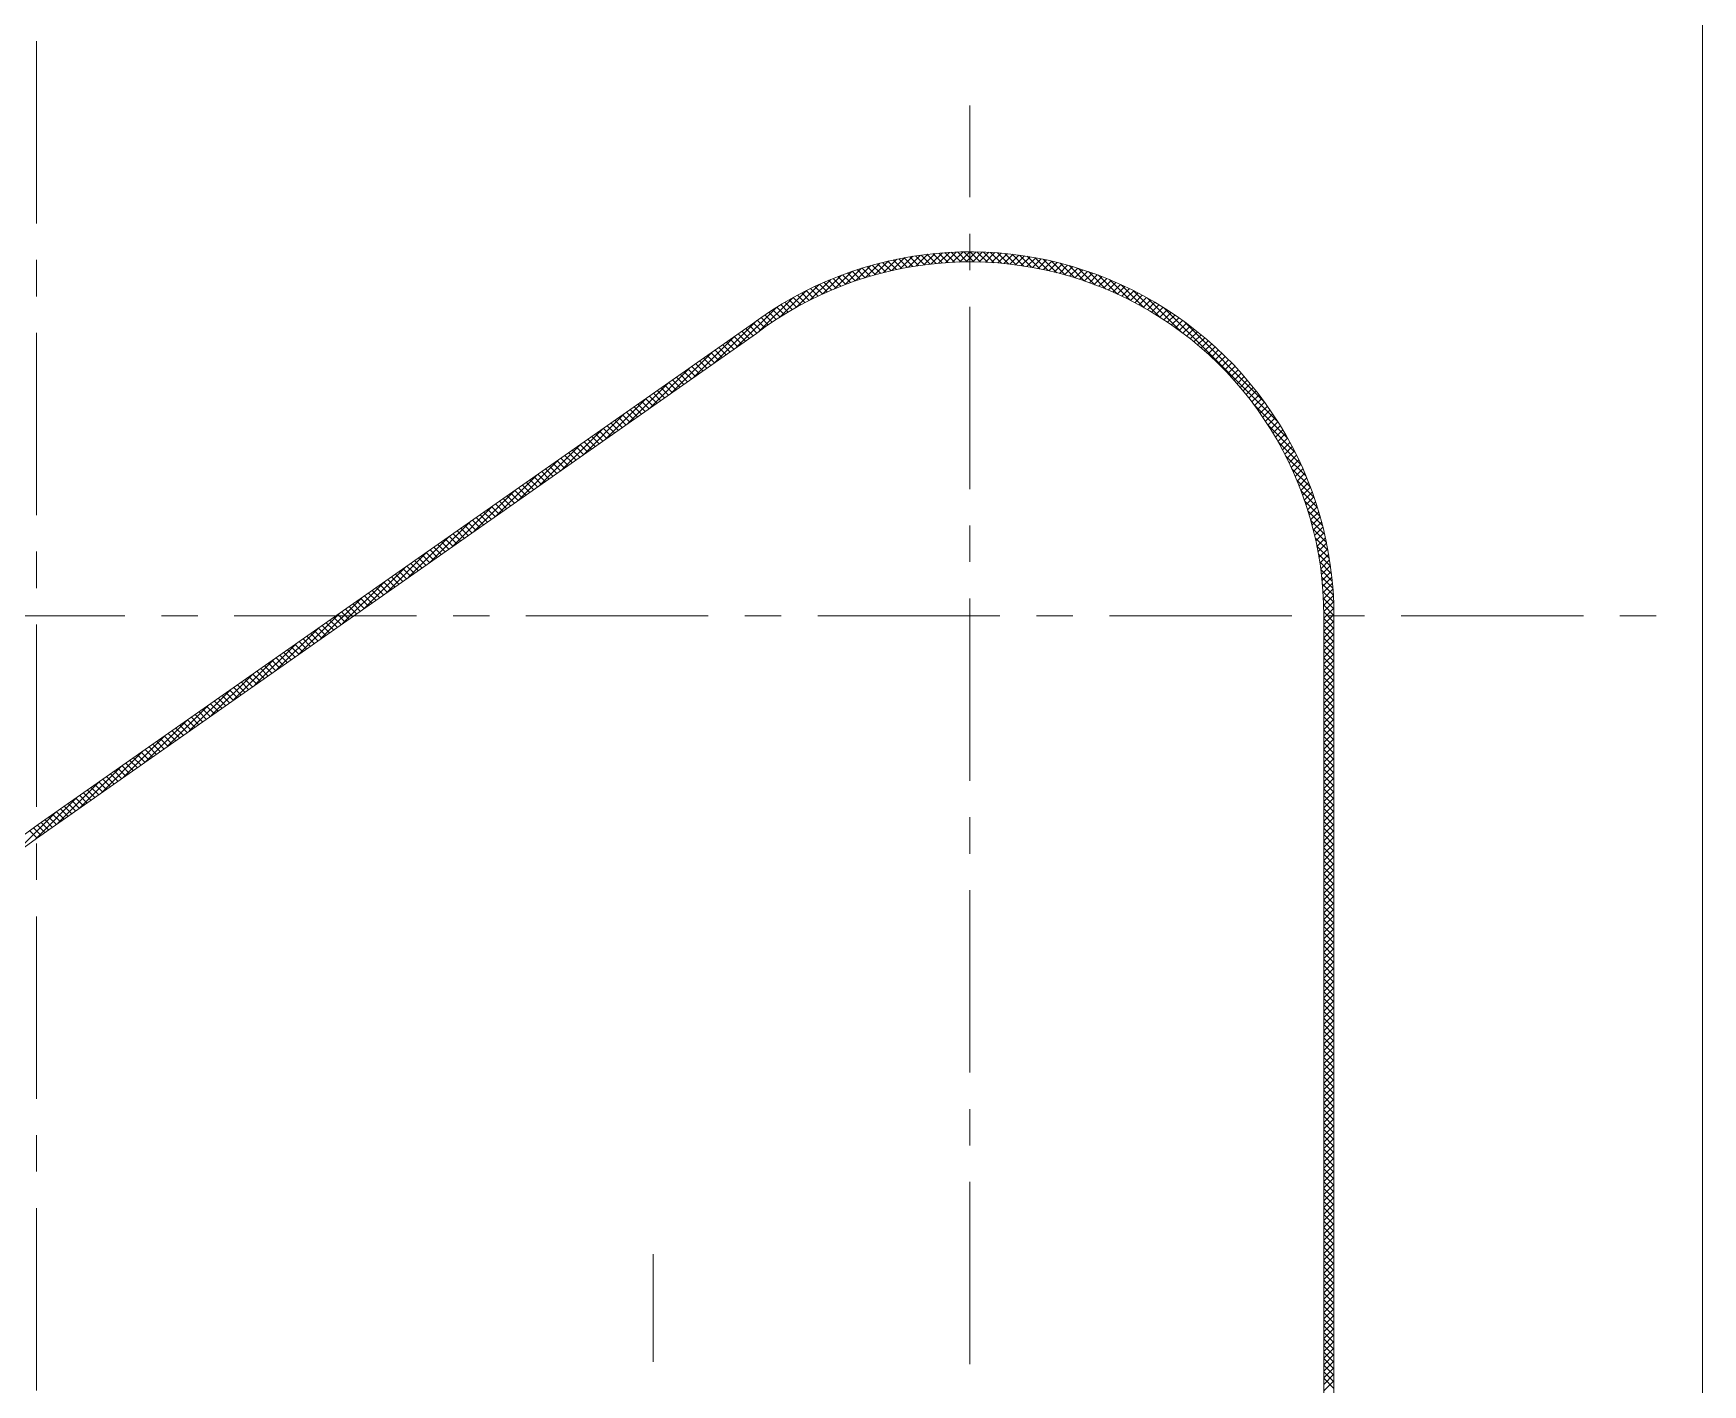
# Model space of a CAD drawing. Header units: millimetres. Extents: x -394 to 6212, y -2458 to 809.
# Drawn here: x 4727.5 to 4750.39, y -1843.38 to -1824.85 of the extents above; entities that cross this region are included whole.
import ezdxf

# ---------------------------------------------------------------- set-up
doc = ezdxf.new("R2010")
doc.units = ezdxf.units.MM
doc.linetypes.add('CENTERX2', pattern=[4, 2.5, -0.5, 0.5, -0.5])
for name, color, linetype, lineweight, true_color in [('1', 1, 'Continuous', 18, 0xff0000), ('2', 2, 'Continuous', 18, 0xffff00), ('3', 3, 'CENTERX2', 18, 0x00ff00)]:
    doc.layers.add(name, color=color, linetype=linetype, lineweight=lineweight, true_color=true_color)

msp = doc.modelspace()

# ---------------------------------------------------------------- linework, layer by layer
at = {"layer": '1'}
for p, q in [((4750.39476, -1823.93368), (4750.39476, -1889.18445)), ((4737.33536, -1828.85615), (4727.57173, -1835.69914)), ((4737.42102, -1828.96487), (4727.54609, -1835.88863)), ((4745.20068, -1832.83929), (4745.20068, -1880.27884)), ((4745.33907, -1832.83929), (4745.33907, -1880.27884)), ((4727.57173, -1835.69914), (4722.05713, -1839.6953)), ((4727.54609, -1835.88863), (4722.11515, -1839.82416))]:
    msp.add_line(p, q, dxfattribs=at)
for radius, end in [(4.99298, 127.084465), (4.85459, 127.051655)]:
    msp.add_arc((4740.34609, -1832.83929), radius, 0, end, dxfattribs=at)
at = {"layer": '2'}
for p, q in [((4739.03845, -1828.16412), (4739.22991, -1827.97266)), ((4739.16075, -1828.13163), (4739.3446, -1827.94777)), ((4739.33918, -1828.09026), (4739.22314, -1827.97422)), ((4739.27868, -1828.10349), (4739.45587, -1827.9263)), ((4739.41378, -1828.07506), (4739.29657, -1827.95785)), ((4739.4894, -1828.06088), (4739.37097, -1827.94245)), ((4739.39276, -1828.07922), (4739.56405, -1827.90793)), ((4739.56609, -1828.04776), (4739.44636, -1827.92804)), ((4739.50339, -1828.05839), (4739.66941, -1827.89237)), ((4739.64387, -1828.03575), (4739.52278, -1827.91465)), ((4739.7228, -1828.02487), (4739.60025, -1827.90232)), ((4739.6109, -1828.04068), (4739.77219, -1827.87939)), ((4739.80291, -1828.01518), (4739.67882, -1827.89109)), ((4739.71558, -1828.02581), (4739.87258, -1827.86881)), ((4739.88425, -1828.00671), (4739.75853, -1827.88099)), ((4739.81765, -1828.01354), (4739.97076, -1827.86043)), ((4739.96686, -1827.99953), (4739.83941, -1827.87208)), ((4739.91733, -1828.00366), (4740.06688, -1827.85412)), ((4740.05082, -1827.99368), (4739.92153, -1827.86439)), ((4740.13617, -1827.98923), (4740.00491, -1827.85797)), ((4740.01478, -1827.99601), (4740.16106, -1827.84973)), ((4740.223, -1827.98625), (4740.08964, -1827.85289)), ((4740.11017, -1827.99043), (4740.25343, -1827.84716)), ((4740.31136, -1827.98482), (4740.17576, -1827.84921)), ((4740.20362, -1827.98678), (4740.3441, -1827.8463)), ((4740.40136, -1827.98501), (4740.26334, -1827.84699)), ((4740.29524, -1827.98496), (4740.43314, -1827.84706)), ((4740.49307, -1827.98692), (4740.35246, -1827.84631)), ((4740.38516, -1827.98485), (4740.52065, -1827.84935)), ((4740.58661, -1827.99065), (4740.4432, -1827.84725)), ((4740.47344, -1827.98636), (4740.6067, -1827.85311)), ((4740.68209, -1827.99633), (4740.53566, -1827.8499)), ((4740.56019, -1827.98942), (4740.69135, -1827.85825)), ((4740.77965, -1828.00409), (4740.62994, -1827.85438)), ((4740.64548, -1827.99393), (4740.77468, -1827.86473)), ((4740.87944, -1828.01408), (4740.72615, -1827.86079)), ((4740.72937, -1827.99985), (4740.85673, -1827.87248)), ((4740.81192, -1828.00709), (4740.93756, -1827.88146)), ((4740.98164, -1828.02647), (4740.82443, -1827.86927)), ((4740.8932, -1828.01562), (4741.01721, -1827.89161)), ((4741.08645, -1828.04148), (4740.92494, -1827.87997)), ((4740.97325, -1828.02537), (4741.09572, -1827.9029)), ((4741.1941, -1828.05933), (4741.02784, -1827.89307)), ((4741.05212, -1828.03631), (4741.17315, -1827.91528)), ((4741.12985, -1828.04838), (4741.24951, -1827.92872)), ((4741.30489, -1828.08032), (4741.13333, -1827.90876)), ((4741.20648, -1828.06155), (4741.32485, -1827.94318)), ((4741.41915, -1828.10477), (4741.24165, -1827.92728)), ((4741.28206, -1828.07577), (4741.3992, -1827.95863)), ((4741.53728, -1828.13311), (4741.35308, -1827.9489)), ((4741.35661, -1828.09103), (4741.47259, -1827.97504)), ((4741.65981, -1828.16583), (4741.46795, -1827.97397)), ((4738.3308, -1828.42276), (4738.58719, -1828.16637)), ((4738.48972, -1828.35364), (4738.72739, -1828.11597)), ((4738.64382, -1828.29293), (4738.53661, -1828.18572)), ((4738.70955, -1828.26886), (4738.60165, -1828.16095)), ((4738.63808, -1828.29508), (4738.86084, -1828.07232)), ((4738.77607, -1828.24558), (4738.66744, -1828.13694)), ((4738.84341, -1828.22311), (4738.73401, -1828.11371)), ((4738.77807, -1828.2449), (4738.98858, -1828.03439)), ((4738.91158, -1828.20148), (4738.80136, -1828.09126)), ((4738.98059, -1828.18069), (4738.86953, -1828.06962)), ((4738.91116, -1828.20161), (4739.1114, -1828.00137)), ((4739.05048, -1828.16077), (4738.93852, -1828.04881)), ((4739.12126, -1828.14175), (4739.00835, -1828.02884)), ((4739.19295, -1828.12364), (4739.07905, -1828.00974)), ((4739.26558, -1828.10647), (4739.15064, -1827.99152)), ((4741.43016, -1828.10728), (4741.54505, -1827.99239)), ((4741.50274, -1828.1245), (4741.61659, -1828.01065)), ((4741.57439, -1828.14265), (4741.68724, -1828.0298)), ((4741.78736, -1828.20358), (4741.58666, -1828.00288)), ((4741.64512, -1828.16172), (4741.75704, -1828.04981)), ((4741.92076, -1828.24718), (4741.7097, -1828.03612)), ((4741.71496, -1828.18168), (4741.82599, -1828.07066)), ((4741.78394, -1828.20251), (4741.89411, -1828.09234)), ((4742.06112, -1828.29773), (4741.8377, -1828.07431)), ((4741.85206, -1828.22419), (4741.96143, -1828.11482)), ((4741.91936, -1828.2467), (4742.02796, -1828.1381)), ((4742.20994, -1828.35675), (4741.97145, -1828.11826)), ((4741.98585, -1828.27001), (4742.09372, -1828.16214)), ((4742.05154, -1828.29412), (4742.15871, -1828.18695)), ((4742.36945, -1828.42645), (4742.11201, -1828.16902)), ((4737.74177, -1828.74238), (4738.10829, -1828.37586)), ((4737.96549, -1828.60847), (4738.28023, -1828.29373)), ((4738.14489, -1828.51242), (4738.04212, -1828.40965)), ((4738.20475, -1828.48248), (4738.10153, -1828.37926)), ((4738.15797, -1828.50578), (4738.43882, -1828.22494)), ((4738.26531, -1828.45323), (4738.1616, -1828.34953)), ((4738.32657, -1828.42469), (4738.22235, -1828.32048)), ((4738.38854, -1828.39686), (4738.28379, -1828.29211)), ((4738.45124, -1828.36976), (4738.34592, -1828.26444)), ((4738.51468, -1828.34339), (4738.40876, -1828.23748)), ((4738.57887, -1828.31778), (4738.47232, -1828.21123)), ((4742.11645, -1828.31901), (4742.22297, -1828.21249)), ((4742.1806, -1828.34466), (4742.28649, -1828.23877)), ((4742.244, -1828.37107), (4742.3493, -1828.26577)), ((4742.54307, -1828.51027), (4742.26083, -1828.22804)), ((4742.30667, -1828.3982), (4742.41139, -1828.29348)), ((4742.36861, -1828.42607), (4742.4728, -1828.32188)), ((4742.73674, -1828.61414), (4742.41999, -1828.29739)), ((4742.42983, -1828.45464), (4742.53351, -1828.35096)), ((4742.49036, -1828.48392), (4742.59355, -1828.38072)), ((4742.55019, -1828.51389), (4742.65293, -1828.41115)), ((4742.9625, -1828.7501), (4742.59269, -1828.38029)), ((4737.14882, -1829.15572), (4737.69845, -1828.60609)), ((4737.4546, -1828.93975), (4737.91776, -1828.47659)), ((4737.7445, -1828.74065), (4737.6443, -1828.64045)), ((4737.79975, -1828.7061), (4737.69925, -1828.60559)), ((4737.85564, -1828.67218), (4737.75482, -1828.57136)), ((4737.91217, -1828.63891), (4737.81101, -1828.53774)), ((4737.96936, -1828.60629), (4737.86782, -1828.50476)), ((4738.0272, -1828.57433), (4737.92528, -1828.47241)), ((4738.0857, -1828.54304), (4737.98338, -1828.44071)), ((4742.60934, -1828.54455), (4742.71164, -1828.44224)), ((4742.66781, -1828.57587), (4742.76971, -1828.47398)), ((4742.72562, -1828.60787), (4742.82713, -1828.50636)), ((4742.78277, -1828.64052), (4742.88392, -1828.53937)), ((4743.25475, -1828.95254), (4742.78433, -1828.48212)), ((4742.83927, -1828.67382), (4742.94008, -1828.57301)), ((4742.89513, -1828.70777), (4742.99562, -1828.60728)), ((4742.95035, -1828.74235), (4743.05054, -1828.64216)), ((4744.5719, -1830.1799), (4743.00548, -1828.61347)), ((4736.84834, -1829.36641), (4737.42427, -1828.79048)), ((4737.42609, -1828.96105), (4737.32729, -1828.86225)), ((4737.47762, -1828.92278), (4737.37864, -1828.8238)), ((4737.52976, -1828.88512), (4737.43057, -1828.78593)), ((4737.58252, -1828.84807), (4737.4831, -1828.74866)), ((4737.63589, -1828.81164), (4737.53623, -1828.71198)), ((4737.68988, -1828.77583), (4737.58996, -1828.67591)), ((4743.00494, -1828.77756), (4743.10484, -1828.67766)), ((4743.0589, -1828.8134), (4743.15854, -1828.71376)), ((4743.11224, -1828.84987), (4743.21164, -1828.75046)), ((4743.16496, -1828.88694), (4743.26414, -1828.78777)), ((4743.21708, -1828.92463), (4743.31605, -1828.82566)), ((4743.26858, -1828.96293), (4743.36737, -1828.86415)), ((4744.38337, -1829.90156), (4743.28381, -1828.80201)), ((4736.54789, -1829.57705), (4737.11284, -1829.0121)), ((4737.05672, -1829.2203), (4736.95744, -1829.12102)), ((4737.10951, -1829.18329), (4737.01024, -1829.08401)), ((4737.1623, -1829.14627), (4737.06303, -1829.04701)), ((4737.21509, -1829.10926), (4737.11583, -1829.01)), ((4737.26788, -1829.07225), (4737.16863, -1828.973)), ((4737.32067, -1829.03523), (4737.22143, -1828.936)), ((4737.37516, -1828.99993), (4737.27423, -1828.89899)), ((4743.31948, -1829.00184), (4743.4181, -1828.90322)), ((4743.36978, -1829.04134), (4743.46824, -1828.94288)), ((4743.41948, -1829.08145), (4743.51781, -1828.98311)), ((4743.46858, -1829.12215), (4743.56679, -1829.02393)), ((4743.51709, -1829.16344), (4743.6152, -1829.06533)), ((4743.565, -1829.20533), (4743.66303, -1829.1073)), ((4736.24768, -1829.78745), (4736.81263, -1829.22251)), ((4736.73998, -1829.44238), (4736.64065, -1829.34304)), ((4736.79277, -1829.40537), (4736.69345, -1829.30604)), ((4736.84556, -1829.36835), (4736.74624, -1829.26904)), ((4736.89835, -1829.33134), (4736.79904, -1829.23203)), ((4736.95114, -1829.29433), (4736.85184, -1829.19503)), ((4737.00393, -1829.25731), (4736.90464, -1829.15802)), ((4743.61233, -1829.2478), (4743.71029, -1829.14984)), ((4743.65906, -1829.29087), (4743.75698, -1829.19296)), ((4743.70521, -1829.33452), (4743.80309, -1829.23665)), ((4743.75077, -1829.37877), (4743.84863, -1829.28091)), ((4743.79575, -1829.4236), (4743.8936, -1829.32574)), ((4735.94748, -1829.99786), (4736.51242, -1829.43291)), ((4736.42322, -1829.66443), (4736.32386, -1829.56507)), ((4736.47602, -1829.62742), (4736.37666, -1829.52807)), ((4736.52881, -1829.59042), (4736.42946, -1829.49106)), ((4736.58161, -1829.55342), (4736.48225, -1829.45406)), ((4736.6344, -1829.5164), (4736.53505, -1829.41705)), ((4736.68719, -1829.47939), (4736.58903, -1829.38123)), ((4743.84013, -1829.46901), (4743.938, -1829.37114)), ((4743.88393, -1829.51502), (4743.98183, -1829.41712)), ((4743.92714, -1829.56161), (4744.02509, -1829.46366)), ((4743.96976, -1829.60879), (4744.06777, -1829.51078)), ((4744.01179, -1829.65657), (4744.10988, -1829.55847)), ((4735.64727, -1830.20826), (4736.21221, -1829.64332)), ((4736.10643, -1829.88645), (4736.00707, -1829.7871)), ((4736.15923, -1829.84945), (4736.05987, -1829.75009)), ((4736.21202, -1829.81245), (4736.11267, -1829.71309)), ((4736.26482, -1829.77544), (4736.16546, -1829.67608)), ((4736.31762, -1829.73844), (4736.21826, -1829.63908)), ((4736.37042, -1829.70143), (4736.27106, -1829.60207)), ((4744.05323, -1829.70493), (4744.15142, -1829.60674)), ((4744.09407, -1829.75389), (4744.19237, -1829.65559)), ((4744.13432, -1829.80344), (4744.23275, -1829.70501)), ((4744.17397, -1829.85359), (4744.27255, -1829.75501)), ((4744.21302, -1829.90434), (4744.31177, -1829.8056)), ((4735.34706, -1830.41867), (4735.91201, -1829.85372)), ((4735.78964, -1830.10848), (4735.69028, -1830.00912)), ((4735.84244, -1830.07148), (4735.74308, -1829.97212)), ((4735.89524, -1830.03447), (4735.79588, -1829.93511)), ((4735.94803, -1829.99747), (4735.84868, -1829.89811)), ((4736.00083, -1829.96046), (4735.90147, -1829.86111)), ((4736.05363, -1829.92346), (4735.95427, -1829.8241)), ((4744.70325, -1830.40104), (4744.23283, -1829.93063)), ((4744.25147, -1829.9557), (4744.3504, -1829.85677)), ((4744.28931, -1830.00766), (4744.38844, -1829.90854)), ((4744.32654, -1830.06024), (4744.42588, -1829.96089)), ((4744.36315, -1830.11343), (4744.46273, -1830.01385)), ((4735.04685, -1830.62908), (4735.6118, -1830.06413)), ((4735.42005, -1830.36751), (4735.32069, -1830.26815)), ((4735.47285, -1830.33051), (4735.37349, -1830.23115)), ((4735.52565, -1830.2935), (4735.42629, -1830.19415)), ((4735.57845, -1830.2565), (4735.47909, -1830.15714)), ((4735.63125, -1830.21949), (4735.53189, -1830.12014)), ((4735.68404, -1830.18249), (4735.58469, -1830.08313)), ((4735.73684, -1830.14549), (4735.63748, -1830.04613)), ((4744.39914, -1830.16724), (4744.49898, -1830.0674)), ((4744.43451, -1830.22168), (4744.53462, -1830.12156)), ((4744.80508, -1830.59268), (4744.43528, -1830.22287)), ((4744.46925, -1830.27674), (4744.56966, -1830.17633)), ((4744.50335, -1830.33244), (4744.60407, -1830.23172)), ((4734.44644, -1831.04989), (4735.01138, -1830.48494)), ((4734.74664, -1830.83948), (4735.31159, -1830.27454)), ((4735.10326, -1830.58954), (4735.00391, -1830.49018)), ((4735.15606, -1830.55253), (4735.0567, -1830.45318)), ((4735.20886, -1830.51553), (4735.1095, -1830.41617)), ((4735.26166, -1830.47853), (4735.1623, -1830.37917)), ((4735.31446, -1830.44152), (4735.2151, -1830.34216)), ((4735.36725, -1830.40452), (4735.2679, -1830.30516)), ((4744.53681, -1830.38879), (4744.63787, -1830.28772)), ((4744.56962, -1830.44578), (4744.67104, -1830.34436)), ((4744.88798, -1830.76538), (4744.57123, -1830.44863)), ((4744.60177, -1830.50343), (4744.70357, -1830.40162)), ((4744.63326, -1830.56174), (4744.73547, -1830.45953)), ((4734.14623, -1831.26029), (4734.71117, -1830.69535)), ((4734.78647, -1830.81157), (4734.68712, -1830.71221)), ((4734.83927, -1830.77456), (4734.73991, -1830.6752)), ((4734.89207, -1830.73756), (4734.79271, -1830.6382)), ((4734.94487, -1830.70055), (4734.84551, -1830.60119)), ((4734.99767, -1830.66355), (4734.89831, -1830.56419)), ((4735.05047, -1830.62654), (4734.95111, -1830.52719)), ((4744.66408, -1830.62072), (4744.76671, -1830.51809)), ((4744.95734, -1830.92454), (4744.6751, -1830.6423)), ((4744.69422, -1830.68039), (4744.7973, -1830.5773)), ((4744.72366, -1830.74074), (4744.82723, -1830.63718)), ((4744.75241, -1830.8018), (4744.85648, -1830.69773)), ((4733.84602, -1831.4707), (4734.41097, -1830.90575)), ((4734.46969, -1831.03359), (4734.37033, -1830.93423)), ((4734.52248, -1830.99659), (4734.42313, -1830.89723)), ((4734.57528, -1830.95958), (4734.47592, -1830.86022)), ((4734.62808, -1830.92258), (4734.52872, -1830.82322)), ((4734.68088, -1830.88557), (4734.58152, -1830.78622)), ((4734.73368, -1830.84857), (4734.63432, -1830.74921)), ((4745.01635, -1831.07336), (4744.75892, -1830.81593)), ((4744.78045, -1830.86356), (4744.88505, -1830.75897)), ((4744.80777, -1830.92605), (4744.91292, -1830.82089)), ((4744.83435, -1830.98927), (4744.94009, -1830.88353)), ((4744.86019, -1831.05323), (4744.96655, -1830.94687)), ((4733.54581, -1831.6811), (4734.11076, -1831.11616)), ((4734.1529, -1831.25562), (4734.05354, -1831.15626)), ((4734.20569, -1831.21861), (4734.10634, -1831.11926)), ((4734.25849, -1831.18161), (4734.15914, -1831.08225)), ((4734.31129, -1831.1446), (4734.21193, -1831.04525)), ((4734.36409, -1831.1076), (4734.26473, -1831.00824)), ((4734.41689, -1831.0706), (4734.31753, -1830.97124)), ((4745.06711, -1831.21392), (4744.82862, -1830.97543)), ((4744.88526, -1831.11796), (4744.99227, -1831.01095)), ((4745.11106, -1831.34767), (4744.88764, -1831.12426)), ((4744.90956, -1831.18346), (4745.01726, -1831.07576)), ((4744.93307, -1831.24975), (4745.04149, -1831.14133)), ((4733.2456, -1831.89151), (4733.81055, -1831.32656)), ((4733.83611, -1831.47764), (4733.73675, -1831.37829)), ((4733.88891, -1831.44064), (4733.78955, -1831.34128)), ((4733.9417, -1831.40364), (4733.84235, -1831.30428)), ((4733.9945, -1831.36663), (4733.89514, -1831.26727)), ((4734.0473, -1831.32963), (4733.94794, -1831.23027)), ((4734.1001, -1831.29262), (4734.00074, -1831.19326)), ((4745.14926, -1831.47567), (4744.9382, -1831.26461)), ((4744.95578, -1831.31685), (4745.06496, -1831.20767)), ((4744.97766, -1831.38477), (4745.08763, -1831.2748)), ((4745.1825, -1831.59871), (4744.9818, -1831.39801)), ((4744.9987, -1831.45354), (4745.10951, -1831.34273)), ((4745.01887, -1831.52317), (4745.13056, -1831.41147)), ((4732.9454, -1832.10191), (4733.51034, -1831.53697)), ((4733.46652, -1831.73668), (4733.36716, -1831.63732)), ((4733.51932, -1831.69967), (4733.41996, -1831.60031)), ((4733.57212, -1831.66267), (4733.47276, -1831.56331)), ((4733.62492, -1831.62566), (4733.52556, -1831.5263)), ((4733.67771, -1831.58866), (4733.57836, -1831.4893)), ((4733.73051, -1831.55165), (4733.63115, -1831.4523)), ((4733.78331, -1831.51465), (4733.68395, -1831.41529)), ((4745.2114, -1831.71742), (4745.01954, -1831.52556)), ((4745.03816, -1831.59368), (4745.15078, -1831.48106)), ((4745.05654, -1831.6651), (4745.17014, -1831.5515)), ((4745.07399, -1831.73746), (4745.18862, -1831.62283)), ((4732.64519, -1832.31232), (4733.21013, -1831.74737)), ((4733.14973, -1831.9587), (4733.05037, -1831.85934)), ((4733.20253, -1831.9217), (4733.10317, -1831.82234)), ((4733.25533, -1831.88469), (4733.15597, -1831.78533)), ((4733.30813, -1831.84769), (4733.20877, -1831.74833)), ((4733.36092, -1831.81068), (4733.26157, -1831.71133)), ((4733.41372, -1831.77368), (4733.31436, -1831.67432)), ((4745.23647, -1831.83229), (4745.05227, -1831.64809)), ((4745.2581, -1831.94372), (4745.0806, -1831.76622)), ((4745.09048, -1831.81077), (4745.20619, -1831.69506)), ((4745.10598, -1831.88507), (4745.22284, -1831.76821)), ((4745.12046, -1831.96039), (4745.23853, -1831.84233)), ((4732.34498, -1832.52273), (4732.90992, -1831.95778)), ((4732.83294, -1832.18073), (4732.73359, -1832.08137)), ((4732.88574, -1832.14372), (4732.78638, -1832.04437)), ((4732.93854, -1832.10672), (4732.83918, -1832.00736)), ((4732.99134, -1832.06971), (4732.89198, -1831.97036)), ((4733.04414, -1832.03271), (4732.94478, -1831.93335)), ((4733.09693, -1831.99571), (4732.99758, -1831.89635)), ((4745.27662, -1832.05204), (4745.10505, -1831.88048)), ((4745.29231, -1832.15754), (4745.12604, -1831.99127)), ((4745.13389, -1832.03677), (4745.25323, -1831.91743)), ((4745.3054, -1832.26043), (4745.14389, -1832.09892)), ((4745.14623, -1832.11423), (4745.26692, -1831.99354)), ((4745.15744, -1832.19282), (4745.27956, -1832.0707)), ((4732.04477, -1832.73313), (4732.60972, -1832.16819)), ((4732.51615, -1832.40275), (4732.4168, -1832.3034)), ((4732.56895, -1832.36575), (4732.46959, -1832.26639)), ((4732.62175, -1832.32875), (4732.52239, -1832.22939)), ((4732.67455, -1832.29174), (4732.57519, -1832.19238)), ((4732.72735, -1832.25474), (4732.62799, -1832.15538)), ((4732.78014, -1832.21773), (4732.68079, -1832.11837)), ((4745.3161, -1832.36094), (4745.1589, -1832.20373)), ((4745.16749, -1832.27257), (4745.29112, -1832.14895)), ((4745.32458, -1832.45922), (4745.17129, -1832.30593)), ((4745.17632, -1832.35355), (4745.30155, -1832.22832)), ((4745.18388, -1832.43579), (4745.31081, -1832.30885)), ((4731.74456, -1832.94354), (4732.30951, -1832.37859)), ((4732.19937, -1832.62478), (4732.10001, -1832.52542)), ((4732.25216, -1832.58778), (4732.15281, -1832.48842)), ((4732.30496, -1832.55077), (4732.2056, -1832.45141)), ((4732.35776, -1832.51377), (4732.2584, -1832.41441)), ((4732.41056, -1832.47676), (4732.3112, -1832.37741)), ((4732.46336, -1832.43976), (4732.364, -1832.3404)), ((4745.33099, -1832.55543), (4745.18128, -1832.40572)), ((4745.33547, -1832.64971), (4745.18904, -1832.50328)), ((4745.19013, -1832.51934), (4745.31887, -1832.3906)), ((4745.19499, -1832.60428), (4745.32566, -1832.47361)), ((4745.1984, -1832.69067), (4745.33114, -1832.55794)), ((4731.44435, -1833.15394), (4732.0093, -1832.589)), ((4731.82978, -1832.88381), (4731.73042, -1832.78445)), ((4731.88258, -1832.84681), (4731.78322, -1832.74745)), ((4731.93537, -1832.8098), (4731.83602, -1832.71045)), ((4731.98817, -1832.7728), (4731.88881, -1832.67344)), ((4732.04097, -1832.73579), (4731.94161, -1832.63644)), ((4732.09377, -1832.69879), (4731.99441, -1832.59943)), ((4732.14657, -1832.66179), (4732.04721, -1832.56243)), ((4745.33813, -1832.74217), (4745.19472, -1832.59876)), ((4745.33907, -1832.83291), (4745.19845, -1832.6923)), ((4745.2003, -1832.77858), (4745.33524, -1832.64364)), ((4745.33907, -1832.92272), (4745.20037, -1832.78402)), ((4745.20059, -1832.86809), (4745.33789, -1832.73079)), ((4730.84394, -1833.57475), (4731.40888, -1833.00981)), ((4731.14415, -1833.36435), (4731.70909, -1832.7994)), ((4731.51299, -1833.10584), (4731.41363, -1833.00648)), ((4731.56579, -1833.06883), (4731.46643, -1832.96948)), ((4731.61859, -1833.03183), (4731.51923, -1832.93247)), ((4731.67138, -1832.99483), (4731.57203, -1832.89547)), ((4731.72418, -1832.95782), (4731.62482, -1832.85846)), ((4731.77698, -1832.92082), (4731.67762, -1832.82146)), ((4745.33907, -1833.01252), (4745.20056, -1832.87401)), ((4745.20068, -1832.9578), (4745.33903, -1832.81945)), ((4745.20068, -1833.04761), (4745.33907, -1832.90922)), ((4745.33907, -1833.10232), (4745.20068, -1832.96394)), ((4745.20068, -1833.13741), (4745.33907, -1832.99902)), ((4730.54373, -1833.78516), (4731.10868, -1833.22021)), ((4731.1962, -1833.32786), (4731.09684, -1833.22851)), ((4731.249, -1833.29086), (4731.14964, -1833.1915)), ((4731.3018, -1833.25386), (4731.20244, -1833.1545)), ((4731.35459, -1833.21685), (4731.25524, -1833.11749)), ((4731.40739, -1833.17985), (4731.30803, -1833.08049)), ((4731.46019, -1833.14284), (4731.36083, -1833.04348)), ((4745.33907, -1833.19213), (4745.20068, -1833.05374)), ((4745.20068, -1833.22721), (4745.33907, -1833.08882)), ((4745.33907, -1833.28193), (4745.20068, -1833.14354)), ((4745.20068, -1833.31701), (4745.33907, -1833.17862)), ((4745.33907, -1833.37173), (4745.20068, -1833.23334)), ((4730.24352, -1833.99556), (4730.80847, -1833.43062)), ((4730.87941, -1833.54989), (4730.78005, -1833.45053)), ((4730.93221, -1833.51289), (4730.83285, -1833.41353)), ((4730.98501, -1833.47588), (4730.88565, -1833.37652)), ((4731.03781, -1833.43888), (4730.93845, -1833.33952)), ((4731.0906, -1833.40187), (4730.99125, -1833.30252)), ((4731.1434, -1833.36487), (4731.04404, -1833.26551)), ((4745.20068, -1833.40682), (4745.33907, -1833.26843)), ((4745.33907, -1833.46153), (4745.20068, -1833.32315)), ((4745.20068, -1833.49662), (4745.33907, -1833.35823)), ((4745.33907, -1833.55134), (4745.20068, -1833.41295)), ((4745.20068, -1833.58642), (4745.33907, -1833.44803)), ((4729.94331, -1834.20597), (4730.50826, -1833.64102)), ((4730.56262, -1833.77192), (4730.46326, -1833.67256)), ((4730.61542, -1833.73491), (4730.51606, -1833.63556)), ((4730.66822, -1833.69791), (4730.56886, -1833.59855)), ((4730.72102, -1833.6609), (4730.62166, -1833.56155)), ((4730.77382, -1833.6239), (4730.67446, -1833.52454)), ((4730.82661, -1833.5869), (4730.72726, -1833.48754)), ((4745.33907, -1833.64114), (4745.20068, -1833.50275)), ((4745.20068, -1833.67622), (4745.33907, -1833.53783)), ((4745.33907, -1833.73094), (4745.20068, -1833.59255)), ((4745.20068, -1833.76603), (4745.33907, -1833.62764)), ((4745.33907, -1833.82075), (4745.20068, -1833.68236)), ((4729.64311, -1834.41637), (4730.20805, -1833.85143)), ((4730.19304, -1834.03095), (4730.09368, -1833.93159)), ((4730.24583, -1833.99394), (4730.14648, -1833.89459)), ((4730.29863, -1833.95694), (4730.19927, -1833.85758)), ((4730.35143, -1833.91994), (4730.25207, -1833.82058)), ((4730.40423, -1833.88293), (4730.30487, -1833.78357)), ((4730.45703, -1833.84593), (4730.35767, -1833.74657)), ((4730.50982, -1833.80892), (4730.41047, -1833.70956)), ((4745.20068, -1833.85583), (4745.33907, -1833.71744)), ((4745.33907, -1833.91055), (4745.20068, -1833.77216)), ((4745.20068, -1833.94563), (4745.33907, -1833.80724)), ((4745.33907, -1834.00035), (4745.20068, -1833.86196)), ((4745.20068, -1834.03543), (4745.33907, -1833.89704)), ((4729.3429, -1834.62678), (4729.90784, -1834.06183)), ((4729.87625, -1834.25298), (4729.77689, -1834.15362)), ((4729.92904, -1834.21597), (4729.82969, -1834.11661)), ((4729.98184, -1834.17897), (4729.88248, -1834.07961)), ((4730.03464, -1834.14196), (4729.93528, -1834.0426)), ((4730.08744, -1834.10496), (4729.98808, -1834.0056)), ((4730.14024, -1834.06795), (4730.04088, -1833.9686)), ((4745.33907, -1834.09015), (4745.20068, -1833.95176)), ((4745.20068, -1834.12524), (4745.33907, -1833.98685)), ((4745.33907, -1834.17996), (4745.20068, -1834.04157)), ((4745.20068, -1834.21504), (4745.33907, -1834.07665)), ((4745.33907, -1834.26976), (4745.20068, -1834.13137)), ((4729.04269, -1834.83719), (4729.60764, -1834.27224)), ((4729.55946, -1834.475), (4729.4601, -1834.37564)), ((4729.61226, -1834.438), (4729.5129, -1834.33864)), ((4729.66505, -1834.40099), (4729.5657, -1834.30163)), ((4729.71785, -1834.36399), (4729.61849, -1834.26463)), ((4729.77065, -1834.32698), (4729.67129, -1834.22763)), ((4729.82345, -1834.28998), (4729.72409, -1834.19062)), ((4745.20068, -1834.30484), (4745.33907, -1834.16645)), ((4745.33907, -1834.35956), (4745.20068, -1834.22117)), ((4745.20068, -1834.39464), (4745.33907, -1834.25625)), ((4745.33907, -1834.44936), (4745.20068, -1834.31097)), ((4745.20068, -1834.48445), (4745.33907, -1834.34606)), ((4728.74248, -1835.04759), (4729.30743, -1834.48265)), ((4729.24267, -1834.69703), (4729.14331, -1834.59767)), ((4729.29547, -1834.66002), (4729.19611, -1834.56067)), ((4729.34826, -1834.62302), (4729.24891, -1834.52366)), ((4729.40106, -1834.58601), (4729.30171, -1834.48666)), ((4729.45386, -1834.54901), (4729.3545, -1834.44965)), ((4729.50666, -1834.51201), (4729.4073, -1834.41265)), ((4745.33907, -1834.53917), (4745.20068, -1834.40078)), ((4745.20068, -1834.57425), (4745.33907, -1834.43586)), ((4745.33907, -1834.62897), (4745.20068, -1834.49058)), ((4745.20068, -1834.66405), (4745.33907, -1834.52566)), ((4745.33907, -1834.71877), (4745.20068, -1834.58038)), ((4745.20068, -1834.75385), (4745.33907, -1834.61546)), ((4728.44227, -1835.258), (4729.00722, -1834.69305)), ((4728.92588, -1834.91905), (4728.82652, -1834.8197)), ((4728.97868, -1834.88205), (4728.87932, -1834.78269)), ((4729.03148, -1834.84505), (4728.93212, -1834.74569)), ((4729.08427, -1834.80804), (4728.98492, -1834.70868)), ((4729.13707, -1834.77104), (4729.03771, -1834.67168)), ((4729.18987, -1834.73403), (4729.09051, -1834.63467)), ((4745.33907, -1834.80857), (4745.20068, -1834.67018)), ((4745.20068, -1834.84366), (4745.33907, -1834.70527)), ((4745.33907, -1834.89838), (4745.20068, -1834.75999)), ((4745.20068, -1834.93346), (4745.33907, -1834.79507)), ((4728.14207, -1835.4684), (4728.70701, -1834.90346)), ((4728.60909, -1835.14108), (4728.50973, -1835.04172)), ((4728.66189, -1835.10408), (4728.56253, -1835.00472)), ((4728.71469, -1835.06707), (4728.61533, -1834.96771)), ((4728.76749, -1835.03007), (4728.66813, -1834.93071)), ((4728.82028, -1834.99306), (4728.72093, -1834.89371)), ((4728.87308, -1834.95606), (4728.77372, -1834.8567)), ((4745.33907, -1834.98818), (4745.20068, -1834.84979)), ((4745.20068, -1835.02326), (4745.33907, -1834.88487)), ((4745.33907, -1835.07798), (4745.20068, -1834.93959)), ((4745.20068, -1835.11306), (4745.33907, -1834.97468)), ((4745.33907, -1835.16778), (4745.20068, -1835.02939)), ((4745.20068, -1835.20287), (4745.33907, -1835.06448)), ((4727.84186, -1835.67881), (4728.4068, -1835.11386)), ((4728.2395, -1835.40011), (4728.14015, -1835.30075)), ((4728.2923, -1835.36311), (4728.19294, -1835.26375)), ((4728.3451, -1835.3261), (4728.24574, -1835.22674)), ((4728.3979, -1835.2891), (4728.29854, -1835.18974)), ((4728.4507, -1835.25209), (4728.35134, -1835.15274)), ((4728.50349, -1835.21509), (4728.40414, -1835.11573)), ((4728.55629, -1835.17809), (4728.45693, -1835.07873)), ((4745.33907, -1835.25759), (4745.20068, -1835.1192)), ((4745.20068, -1835.29267), (4745.33907, -1835.15428)), ((4745.33907, -1835.34739), (4745.20068, -1835.209)), ((4745.20068, -1835.38247), (4745.33907, -1835.24408)), ((4745.33907, -1835.43719), (4745.20068, -1835.2988)), ((4727.53211, -1835.89875), (4728.1066, -1835.32427)), ((4727.92271, -1835.62214), (4727.82336, -1835.52278)), ((4727.97551, -1835.58513), (4727.87615, -1835.48578)), ((4728.02831, -1835.54813), (4727.92895, -1835.44877)), ((4728.08111, -1835.51113), (4727.98175, -1835.41177)), ((4728.13391, -1835.47412), (4728.03455, -1835.37476)), ((4728.18671, -1835.43712), (4728.08735, -1835.33776)), ((4745.20068, -1835.47227), (4745.33907, -1835.33389)), ((4745.33907, -1835.52699), (4745.20068, -1835.3886)), ((4745.20068, -1835.56208), (4745.33907, -1835.42369)), ((4745.33907, -1835.6168), (4745.20068, -1835.47841)), ((4745.20068, -1835.65188), (4745.33907, -1835.51349)), ((4727.20597, -1836.13509), (4727.80639, -1835.53467)), ((4727.6074, -1835.84564), (4727.50747, -1835.74571)), ((4727.66019, -1835.80862), (4727.55954, -1835.70797)), ((4727.71298, -1835.77161), (4727.61216, -1835.6708)), ((4727.76432, -1835.73315), (4727.66496, -1835.63379)), ((4727.81712, -1835.69615), (4727.71776, -1835.59679)), ((4727.86992, -1835.65914), (4727.77056, -1835.55978)), ((4745.33907, -1835.7066), (4745.20068, -1835.56821)), ((4745.20068, -1835.74168), (4745.33907, -1835.60329)), ((4745.33907, -1835.7964), (4745.20068, -1835.65801)), ((4745.20068, -1835.83149), (4745.33907, -1835.6931)), ((4745.33907, -1835.8862), (4745.20068, -1835.74781)), ((4727.55449, -1835.88253), (4727.4554, -1835.78344)), ((4745.20068, -1835.92129), (4745.33907, -1835.7829)), ((4745.33907, -1835.97601), (4745.20068, -1835.83762)), ((4745.20068, -1836.01109), (4745.33907, -1835.8727)), ((4745.33907, -1836.06581), (4745.20068, -1835.92742)), ((4745.20068, -1836.10089), (4745.33907, -1835.9625)), ((4745.33907, -1836.15561), (4745.20068, -1836.01722)), ((4745.20068, -1836.1907), (4745.33907, -1836.05231)), ((4745.33907, -1836.24541), (4745.20068, -1836.10702)), ((4745.20068, -1836.2805), (4745.33907, -1836.14211)), ((4745.33907, -1836.33522), (4745.20068, -1836.19683)), ((4745.20068, -1836.3703), (4745.33907, -1836.23191)), ((4745.33907, -1836.42502), (4745.20068, -1836.28663)), ((4745.20068, -1836.4601), (4745.33907, -1836.32171)), ((4745.33907, -1836.51482), (4745.20068, -1836.37643)), ((4745.20068, -1836.54991), (4745.33907, -1836.41152)), ((4745.33907, -1836.60462), (4745.20068, -1836.46624)), ((4745.20068, -1836.63971), (4745.33907, -1836.50132)), ((4745.33907, -1836.69443), (4745.20068, -1836.55604)), ((4745.20068, -1836.72951), (4745.33907, -1836.59112)), ((4745.33907, -1836.78423), (4745.20068, -1836.64584)), ((4745.20068, -1836.81931), (4745.33907, -1836.68092)), ((4745.33907, -1836.87403), (4745.20068, -1836.73564)), ((4745.20068, -1836.90912), (4745.33907, -1836.77073)), ((4745.33907, -1836.96383), (4745.20068, -1836.82545)), ((4745.20068, -1836.99892), (4745.33907, -1836.86053)), ((4745.33907, -1837.05364), (4745.20068, -1836.91525)), ((4745.20068, -1837.08872), (4745.33907, -1836.95033)), ((4745.33907, -1837.14344), (4745.20068, -1837.00505)), ((4745.20068, -1837.17852), (4745.33907, -1837.04013)), ((4745.33907, -1837.23324), (4745.20068, -1837.09485)), ((4745.20068, -1837.26833), (4745.33907, -1837.12994)), ((4745.33907, -1837.32305), (4745.20068, -1837.18466)), ((4745.20068, -1837.35813), (4745.33907, -1837.21974)), ((4745.33907, -1837.41285), (4745.20068, -1837.27446)), ((4745.20068, -1837.44793), (4745.33907, -1837.30954)), ((4745.33907, -1837.50265), (4745.20068, -1837.36426)), ((4745.20068, -1837.53773), (4745.33907, -1837.39934)), ((4745.33907, -1837.59245), (4745.20068, -1837.45406)), ((4745.20068, -1837.62754), (4745.33907, -1837.48915)), ((4745.33907, -1837.68226), (4745.20068, -1837.54387)), ((4745.20068, -1837.71734), (4745.33907, -1837.57895)), ((4745.33907, -1837.77206), (4745.20068, -1837.63367)), ((4745.20068, -1837.80714), (4745.33907, -1837.66875)), ((4745.33907, -1837.86186), (4745.20068, -1837.72347)), ((4745.20068, -1837.89694), (4745.33907, -1837.75855)), ((4745.33907, -1837.95166), (4745.20068, -1837.81327)), ((4745.20068, -1837.98675), (4745.33907, -1837.84836)), ((4745.33907, -1838.04147), (4745.20068, -1837.90308)), ((4745.20068, -1838.07655), (4745.33907, -1837.93816)), ((4745.33907, -1838.13127), (4745.20068, -1837.99288)), ((4745.20068, -1838.16635), (4745.33907, -1838.02796)), ((4745.33907, -1838.22107), (4745.20068, -1838.08268)), ((4745.20068, -1838.25615), (4745.33907, -1838.11776)), ((4745.33907, -1838.31087), (4745.20068, -1838.17248)), ((4745.20068, -1838.34596), (4745.33907, -1838.20757)), ((4745.33907, -1838.40068), (4745.20068, -1838.26229)), ((4745.20068, -1838.43576), (4745.33907, -1838.29737)), ((4745.33907, -1838.49048), (4745.20068, -1838.35209)), ((4745.20068, -1838.52556), (4745.33907, -1838.38717)), ((4745.33907, -1838.58028), (4745.20068, -1838.44189)), ((4745.20068, -1838.61536), (4745.33907, -1838.47698)), ((4745.33907, -1838.67008), (4745.20068, -1838.53169)), ((4745.20068, -1838.70517), (4745.33907, -1838.56678)), ((4745.33907, -1838.75989), (4745.20068, -1838.6215)), ((4745.20068, -1838.79497), (4745.33907, -1838.65658)), ((4745.33907, -1838.84969), (4745.20068, -1838.7113)), ((4745.20068, -1838.88477), (4745.33907, -1838.74638)), ((4745.33907, -1838.93949), (4745.20068, -1838.8011)), ((4745.20068, -1838.97457), (4745.33907, -1838.83619)), ((4745.33907, -1839.02929), (4745.20068, -1838.8909)), ((4745.20068, -1839.06438), (4745.33907, -1838.92599)), ((4745.33907, -1839.1191), (4745.20068, -1838.98071)), ((4745.20068, -1839.15418), (4745.33907, -1839.01579)), ((4745.33907, -1839.2089), (4745.20068, -1839.07051)), ((4745.20068, -1839.24398), (4745.33907, -1839.10559)), ((4745.33907, -1839.2987), (4745.20068, -1839.16031)), ((4745.20068, -1839.33379), (4745.33907, -1839.1954)), ((4745.33907, -1839.3885), (4745.20068, -1839.25011)), ((4745.20068, -1839.42359), (4745.33907, -1839.2852)), ((4745.33907, -1839.47831), (4745.20068, -1839.33992)), ((4745.20068, -1839.51339), (4745.33907, -1839.375)), ((4745.33907, -1839.56811), (4745.20068, -1839.42972)), ((4745.20068, -1839.60319), (4745.33907, -1839.4648)), ((4745.33907, -1839.65791), (4745.20068, -1839.51952)), ((4745.20068, -1839.693), (4745.33907, -1839.55461)), ((4745.33907, -1839.74771), (4745.20068, -1839.60932)), ((4745.20068, -1839.7828), (4745.33907, -1839.64441)), ((4745.33907, -1839.83752), (4745.20068, -1839.69913)), ((4745.20068, -1839.8726), (4745.33907, -1839.73421)), ((4745.33907, -1839.92732), (4745.20068, -1839.78893)), ((4745.20068, -1839.9624), (4745.33907, -1839.82401)), ((4745.33907, -1840.01712), (4745.20068, -1839.87873)), ((4745.20068, -1840.05221), (4745.33907, -1839.91382)), ((4745.33907, -1840.10692), (4745.20068, -1839.96853)), ((4745.20068, -1840.14201), (4745.33907, -1840.00362)), ((4745.33907, -1840.19673), (4745.20068, -1840.05834)), ((4745.20068, -1840.23181), (4745.33907, -1840.09342)), ((4745.33907, -1840.28653), (4745.20068, -1840.14814)), ((4745.20068, -1840.32161), (4745.33907, -1840.18322)), ((4745.33907, -1840.37633), (4745.20068, -1840.23794)), ((4745.20068, -1840.41142), (4745.33907, -1840.27303)), ((4745.33907, -1840.46613), (4745.20068, -1840.32775)), ((4745.20068, -1840.50122), (4745.33907, -1840.36283)), ((4745.33907, -1840.55594), (4745.20068, -1840.41755)), ((4745.20068, -1840.59102), (4745.33907, -1840.45263)), ((4745.33907, -1840.64574), (4745.20068, -1840.50735)), ((4745.20068, -1840.68082), (4745.33907, -1840.54243)), ((4745.33907, -1840.73554), (4745.20068, -1840.59715)), ((4745.20068, -1840.77063), (4745.33907, -1840.63224)), ((4745.33907, -1840.82534), (4745.20068, -1840.68696)), ((4745.20068, -1840.86043), (4745.33907, -1840.72204)), ((4745.33907, -1840.91515), (4745.20068, -1840.77676)), ((4745.20068, -1840.95023), (4745.33907, -1840.81184)), ((4745.33907, -1841.00495), (4745.20068, -1840.86656)), ((4745.20068, -1841.04003), (4745.33907, -1840.90164)), ((4745.33907, -1841.09475), (4745.20068, -1840.95636)), ((4745.20068, -1841.12984), (4745.33907, -1840.99145)), ((4745.33907, -1841.18456), (4745.20068, -1841.04617)), ((4745.20068, -1841.21964), (4745.33907, -1841.08125)), ((4745.33907, -1841.27436), (4745.20068, -1841.13597)), ((4745.20068, -1841.30944), (4745.33907, -1841.17105)), ((4745.33907, -1841.36416), (4745.20068, -1841.22577)), ((4745.20068, -1841.39924), (4745.33907, -1841.26085)), ((4745.33907, -1841.45396), (4745.20068, -1841.31557)), ((4745.20068, -1841.48905), (4745.33907, -1841.35066)), ((4745.33907, -1841.54377), (4745.20068, -1841.40538)), ((4745.20068, -1841.57885), (4745.33907, -1841.44046)), ((4745.33907, -1841.63357), (4745.20068, -1841.49518)), ((4745.20068, -1841.66865), (4745.33907, -1841.53026)), ((4745.33907, -1841.72337), (4745.20068, -1841.58498)), ((4745.20068, -1841.75845), (4745.33907, -1841.62006)), ((4745.33907, -1841.81317), (4745.20068, -1841.67478)), ((4745.20068, -1841.84826), (4745.33907, -1841.70987)), ((4745.33907, -1841.90298), (4745.20068, -1841.76459)), ((4745.20068, -1841.93806), (4745.33907, -1841.79967)), ((4745.33907, -1841.99278), (4745.20068, -1841.85439)), ((4745.20068, -1842.02786), (4745.33907, -1841.88947)), ((4745.33907, -1842.08258), (4745.20068, -1841.94419)), ((4745.20068, -1842.11766), (4745.33907, -1841.97927)), ((4745.33907, -1842.17238), (4745.20068, -1842.03399)), ((4745.20068, -1842.20747), (4745.33907, -1842.06908)), ((4745.33907, -1842.26219), (4745.20068, -1842.1238)), ((4745.20068, -1842.29727), (4745.33907, -1842.15888)), ((4745.33907, -1842.35199), (4745.20068, -1842.2136)), ((4745.20068, -1842.38707), (4745.33907, -1842.24868)), ((4745.33907, -1842.44179), (4745.20068, -1842.3034)), ((4745.20068, -1842.47687), (4745.33907, -1842.33849)), ((4745.33907, -1842.53159), (4745.20068, -1842.3932)), ((4745.20068, -1842.56668), (4745.33907, -1842.42829)), ((4745.33907, -1842.6214), (4745.20068, -1842.48301)), ((4745.20068, -1842.65648), (4745.33907, -1842.51809)), ((4745.33907, -1842.7112), (4745.20068, -1842.57281)), ((4745.20068, -1842.74628), (4745.33907, -1842.60789)), ((4745.33907, -1842.801), (4745.20068, -1842.66261)), ((4745.20068, -1842.83608), (4745.33907, -1842.6977)), ((4745.33907, -1842.8908), (4745.20068, -1842.75241)), ((4745.20068, -1842.92589), (4745.33907, -1842.7875)), ((4745.33907, -1842.98061), (4745.20068, -1842.84222)), ((4745.20068, -1843.01569), (4745.33907, -1842.8773)), ((4745.33907, -1843.07041), (4745.20068, -1842.93202)), ((4745.20068, -1843.10549), (4745.33907, -1842.9671)), ((4745.33907, -1843.16021), (4745.20068, -1843.02182)), ((4745.20068, -1843.1953), (4745.33907, -1843.05691)), ((4745.33907, -1843.25001), (4745.20068, -1843.11162)), ((4745.20068, -1843.2851), (4745.33907, -1843.14671)), ((4745.33907, -1843.33982), (4745.20068, -1843.20143)), ((4745.20068, -1843.3749), (4745.33907, -1843.23651)), ((4745.33907, -1843.42962), (4745.20068, -1843.29123)), ((4745.20068, -1843.4647), (4745.33907, -1843.32631))]:
    msp.add_line(p, q, dxfattribs=at)
at = {"layer": '3'}
for p, q in [((4727.54609, -1895.45793), (4727.54609, -1816.37768)), ((4740.34609, -1843.09929), (4740.34609, -1825.83885)), ((4706.25971, -1832.83929), (4750.12717, -1832.83929)), ((4736.00609, -1871.06364), (4736.00609, -1841.58908))]:
    msp.add_line(p, q, dxfattribs=at)

doc.saveas('drawing.dxf')
